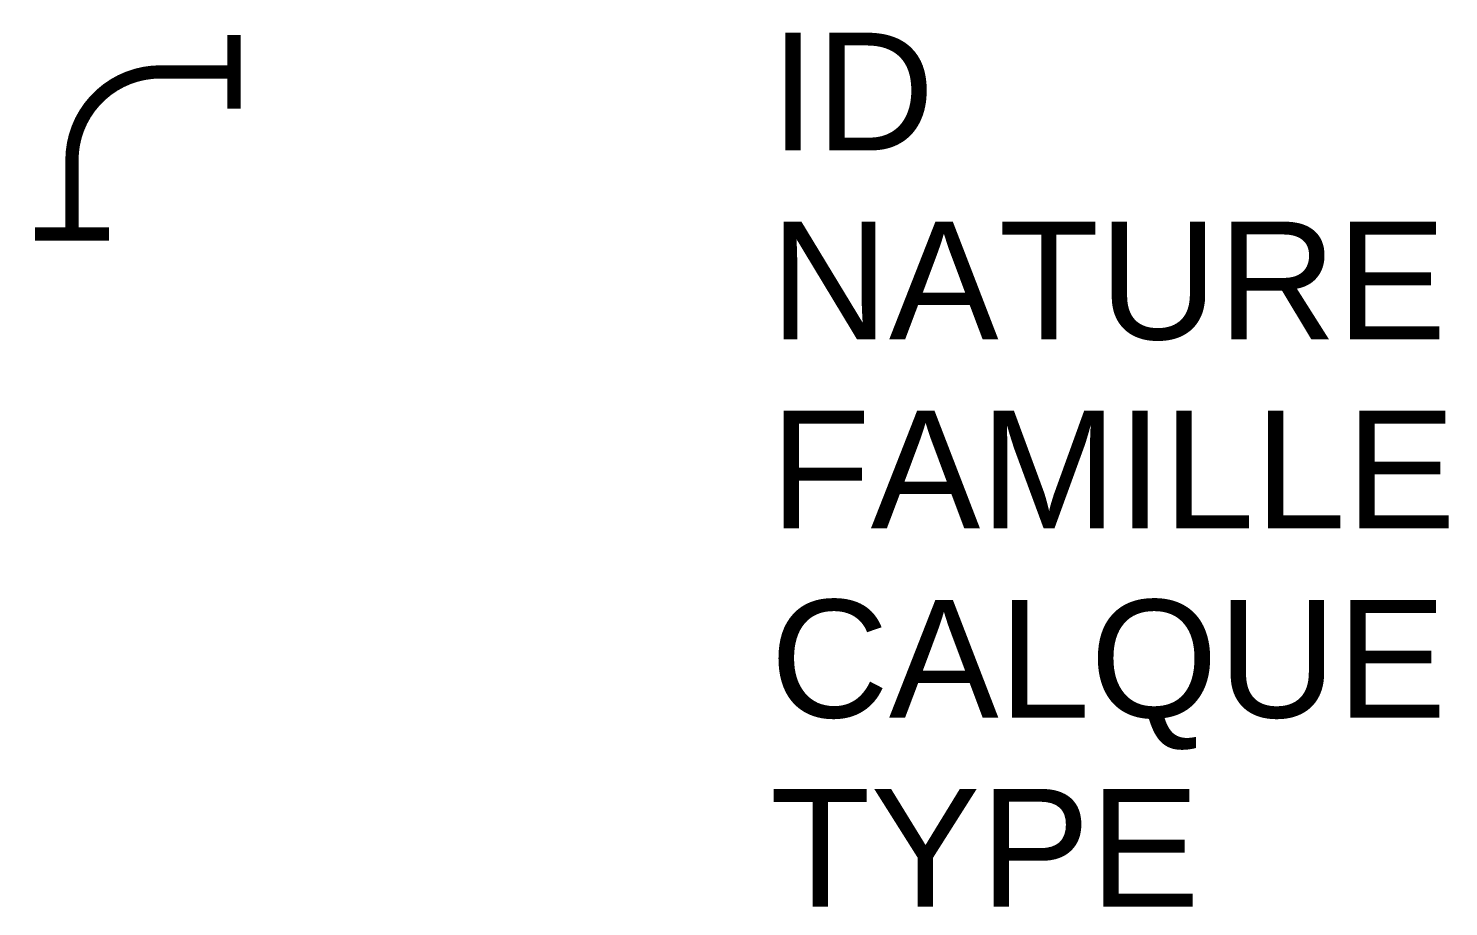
# Model space of a CAD drawing. Header units: metres. Extents: x -0.07 to 2.34, y -1.42 to 0.07.
import ezdxf

# ---------------------------------------------------------------- set-up
doc = ezdxf.new("R2010")
doc.units = ezdxf.units.M
doc.linetypes.add('Socle_Continu', pattern=[2.5, 2.5, 0])
doc.layers.add('EAUPO_SCT', color=140, linetype='Socle_Continu', lineweight=13)
doc.styles.add('Reseaux', font='arial.ttf')
doc.styles.get("Standard").update_dxf_attribs({"font": 'arial.ttf'})

msp = doc.modelspace()

# ---------------------------------------------------------------- linework, layer by layer
at = {"layer": 'EAUPO_SCT', "linetype": 'Socle_Continu', "const_width": 0.0225, "flags": 128}
for points in [[(0.2754, -0.0627), (0.2754, 0.0627)], [(-0.0627, -0.2754), (0.0627, -0.2754)]]:
    msp.add_lwpolyline(points, dxfattribs=at)
msp.add_lwpolyline([(0, -0.2754), (0, -0.15, -0.414214), (0.15, 0), (0.2754, 0)], format="xyb", dxfattribs=at)

# ---------------------------------------------------------------- texts
at = {"layer": 'EAUPO_SCT', "linetype": 'Socle_Continu', "flags": 9}
for tag, p, s in [('ID', (1.1859, -0.1333), 'AP_2027'), ('NATURE', (1.1859, -0.4545), 'Coude'), ('TYPE', (1.1859, -1.4184), 'NR')]:
    msp.add_attdef(tag, p, s, height=0.2, dxfattribs=at)
at = {"layer": 'EAUPO_SCT', "linetype": 'Socle_Continu', "style": 'Reseaux', "flags": 9}
for tag, p, s in [('FAMILLE', (1.1859, -0.7758), 'Eau potable'), ('CALQUE', (1.1859, -1.0971), 'EAUPO_SCT')]:
    msp.add_attdef(tag, p, s, height=0.2, dxfattribs=at)

doc.saveas('drawing.dxf')
